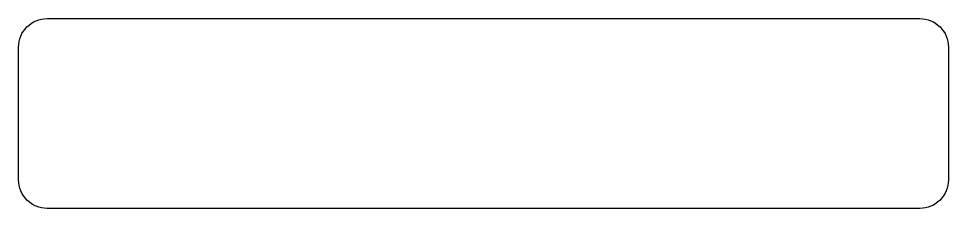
# Model space of a CAD drawing. Header units: millimetres. Extents: x -376 to 114, y 57 to 157.
import ezdxf

# ---------------------------------------------------------------- set-up
doc = ezdxf.new("R2010")
doc.units = ezdxf.units.MM
doc.layers.get('0').update_dxf_attribs({"linetype": 'CONTINUOUS'})

msp = doc.modelspace()

# ---------------------------------------------------------------- linework, layer by layer
msp.add_lwpolyline([(98.59, 157.39, -0.414214), (113.59, 142.39), (113.59, 72.39, -0.414214), (98.59, 57.39), (-361.41, 57.39, -0.414214), (-376.41, 72.39), (-376.41, 142.39, -0.414214), (-361.41, 157.39)], format="xyb", close=True)

doc.saveas('drawing.dxf')
